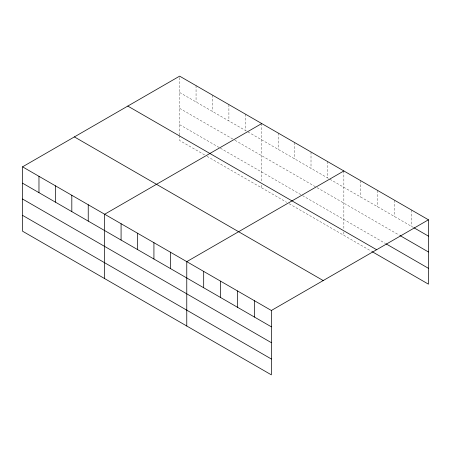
<?xml version="1.0" encoding="UTF-8"?>
<svg xmlns="http://www.w3.org/2000/svg" width="451" height="451" viewBox="0 0 451 451"><rect width="100%" height="100%" fill="white"/><g stroke="black" fill="none" stroke-linecap="round" stroke-linejoin="round"><path stroke-width="0.34" stroke-dasharray="2.25 1.69" d="M179.633 134.996L179.633 76.146M179.633 92.483L329.258 178.867M329.861 179.222L413.341 227.417M179.633 108.336L234.373 139.94M234.982 140.289L316.484 187.345M317.092 187.695L399.445 235.242M179.633 124.662L219.778 147.838M220.387 148.187L301.888 195.244M302.491 195.593L385.549 243.546M204.574 154.907L179.633 140.509L179.633 135.689M207.003 156.311L286.678 202.313M289.114 203.717L371.647 251.37M411.532 210.031L411.532 226.368M394.614 200.261L394.614 216.604M377.69 190.491L377.69 206.834M360.772 180.727L360.772 197.064M343.854 170.957L343.854 229.119M343.854 231.876L343.854 235.321M327.432 161.475L327.432 177.818M311.01 151.993L311.01 168.336M294.588 142.51L294.588 158.853M278.166 133.034L278.166 149.371M261.743 123.551L261.743 182.401M261.743 185.158L261.743 187.915M245.321 114.069L245.321 130.412M228.899 104.587L228.899 120.93M212.477 95.105L212.477 111.448M196.055 85.628L196.055 101.965"/><path stroke-width="0.68" d="M271.367 342.675L271.367 310.491L22.55 166.836L22.55 231.2L271.367 374.854L271.367 342.675L22.55 199.026M372.255 251.72L428.45 284.164L428.45 219.8L179.633 76.146L22.55 166.836M261.743 123.551L104.66 214.242L104.66 278.605M343.854 170.957L186.77 261.648L186.77 326.011M271.367 310.491L428.45 219.8M413.95 227.766L428.45 236.138M400.048 235.591L428.45 251.985M386.152 243.895L428.45 268.317M127.796 106.075L376.613 249.724M74.387 136.907L323.204 280.561M22.55 183.179L271.367 326.828M22.55 215.352L271.367 359.007M254.449 300.721L254.449 317.064M237.525 290.951L237.525 307.294M220.607 281.182L220.607 297.525M203.689 271.417L203.689 287.755M170.348 252.165L170.348 268.508M153.926 242.683L153.926 259.026M137.504 233.206L137.504 249.544M121.082 223.724L121.082 240.062M88.238 204.76L88.238 221.103M71.816 195.277L71.816 211.62M55.394 185.801L55.394 202.138M38.972 176.318L38.972 192.656"/></g></svg>
